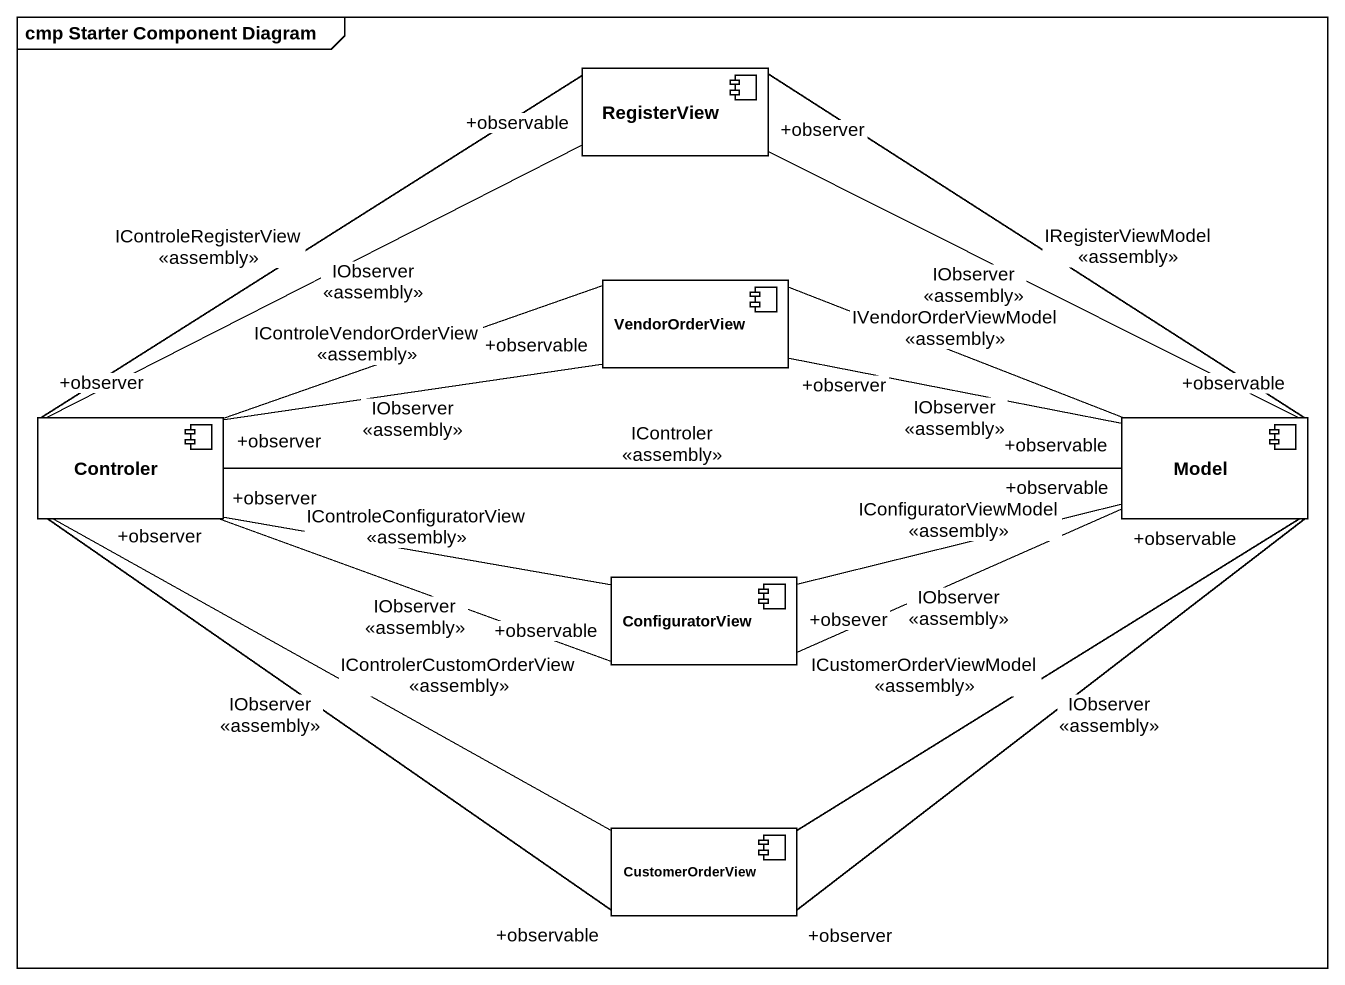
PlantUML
@startuml
mainframe cmp Starter Component Diagram
component RegisterView
component VendorOrderView
component Controler
component Model
component ConfiguratorView
component CustomerOrderView
RegisterView "+observable" -- "+observer" Controler : IObserver\n<<assembly>>
RegisterView -- Model : IRegisterViewModel\n<<assembly>>
VendorOrderView "+observable" -left- "+observer" Controler : IObserver\n<<assembly>>
VendorOrderView -right- Model : IVendorOrderViewModel\n<<assembly>>
Controler -up- RegisterView : IControleRegisterView\n<<assembly>>
Controler -right- VendorOrderView : IControleVendorOrderView\n<<assembly>>
Controler -right- Model : IControler\n<<assembly>>
Controler -right- ConfiguratorView : IControleConfiguratorView\n<<assembly>>
Controler -- CustomerOrderView : IControlerCustomOrderView\n<<assembly>>
Model "+observable" -up- "+observer" RegisterView : IObserver\n<<assembly>>
Model "+observable" -left- "+observer" VendorOrderView : IObserver\n<<assembly>>
Model "+observable" -left- "+obsever" ConfiguratorView : IObserver\n<<assembly>>
Model "+observable" -- "+observer" CustomerOrderView : IObserver\n<<assembly>>
ConfiguratorView "+observable" -left- "+observer" Controler : IObserver\n<<assembly>>
ConfiguratorView -right- Model : IConfiguratorViewModel\n<<assembly>>
CustomerOrderView "+observable" -up- "+observer" Controler : IObserver\n<<assembly>>
CustomerOrderView -up- Model : ICustomerOrderViewModel\n<<assembly>>
@enduml
